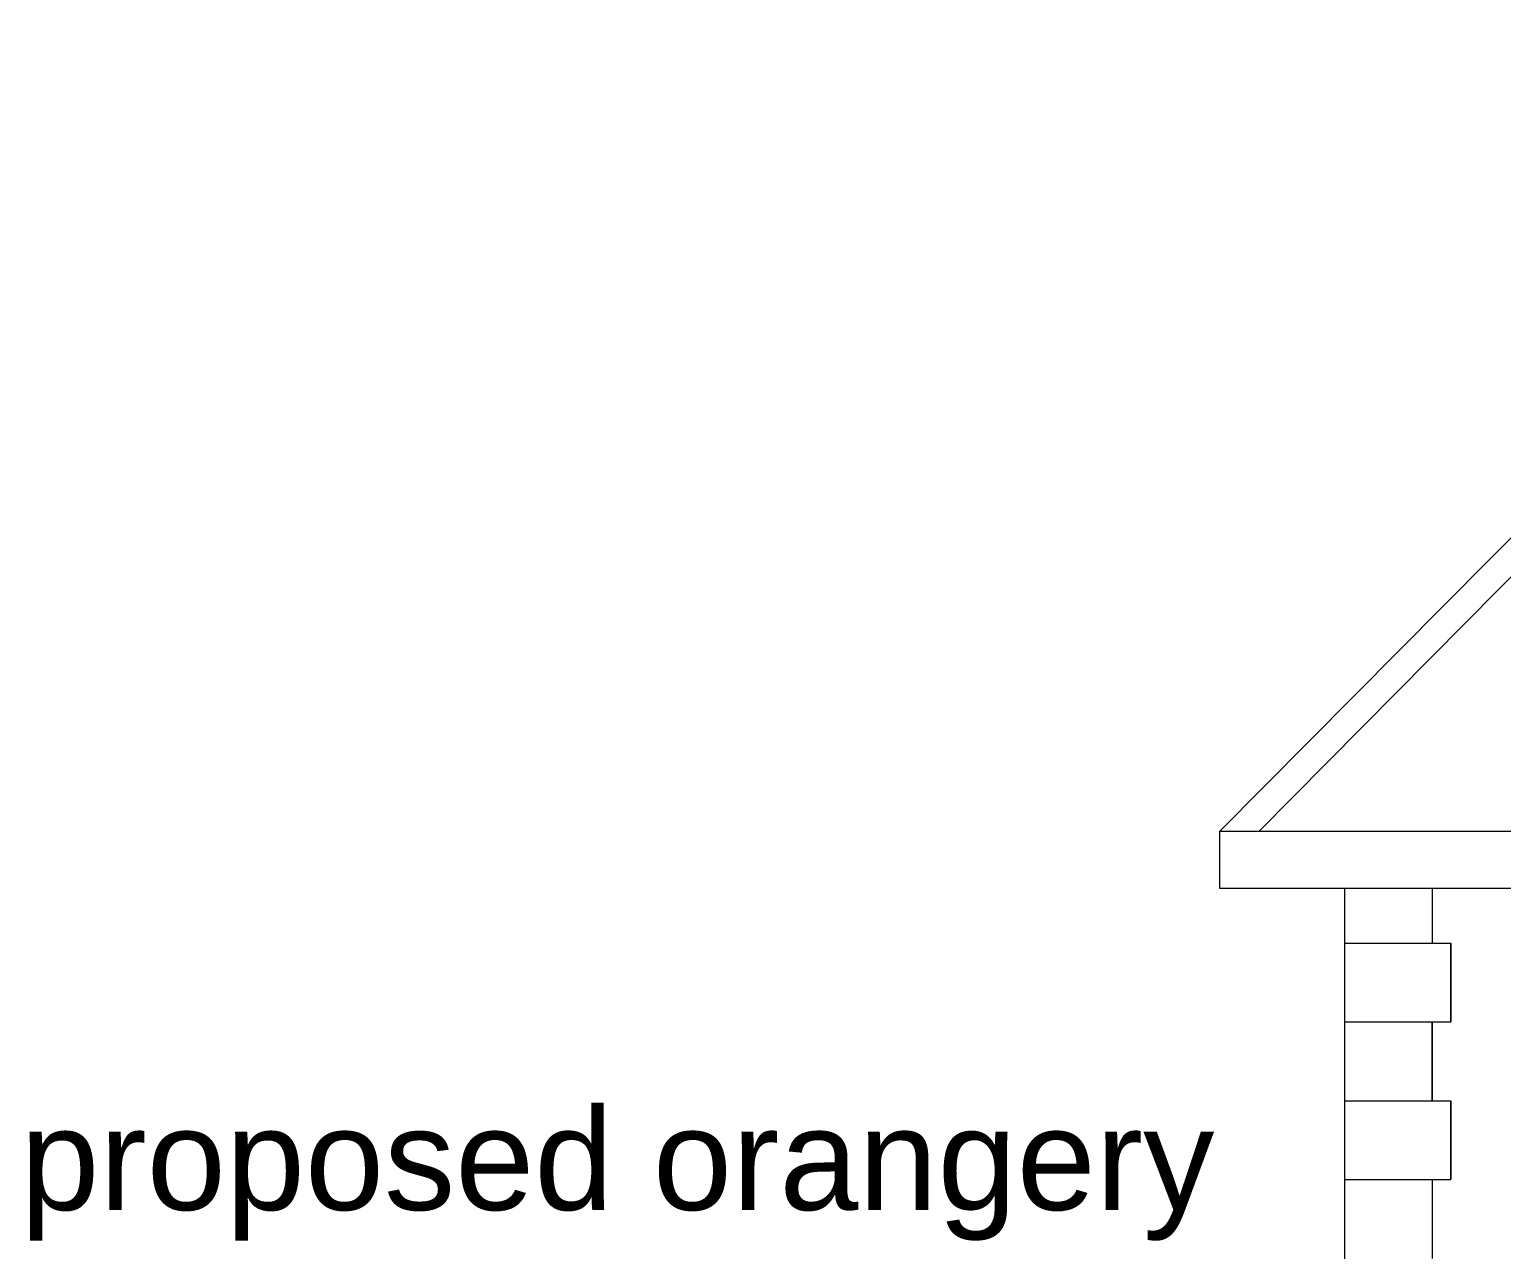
# Model space of a CAD drawing. Header units: millimetres. Extents: x -5841 to 140562, y 1006 to 102310.
# Drawn here: x 65375 to 70730, y 87990 to 92430 of the extents above; entities that cross this region are included whole.
import ezdxf

# ---------------------------------------------------------------- set-up
doc = ezdxf.new("R2010")
doc.units = ezdxf.units.MM
doc.header["$LTSCALE"] = 10
doc.layers.add('PDF17_0', color=7, linetype='Continuous')
doc.layers.add('PDF17_Text', color=7, linetype='Continuous')
doc.styles.add('PDF ArialMT', font='arial.ttf')

msp = doc.modelspace()

# ---------------------------------------------------------------- linework, layer by layer
at = {"layer": 'PDF17_0', "lineweight": 0}
for p, q in [((69703.82503, 89511.01618), (72597.90022, 92430.04029)), ((69847.28135, 89511.01618), (72635.3236, 92330.24459)), ((78099.13795, 89511.01618), (69703.82503, 89511.01618)), ((69703.82503, 89511.01618), (69703.82503, 89305.18756)), ((69703.82503, 89305.18756), (78099.13795, 89305.18756))]:
    msp.add_line(p, q, dxfattribs=at)
for points in [[(70159.1429, 89305.18756), (70159.1429, 87097.20778), (69211.08378, 87097.20778), (69211.08378, 87078.49609), (70159.1429, 87078.49609)], [(70477.24168, 89305.18756), (70477.24168, 89105.59616)], [(70159.1429, 88818.68354), (70477.24168, 88818.68354), (70477.24168, 88531.77091), (70477.24168, 88818.68354), (70545.85122, 88818.68354), (70545.85122, 89105.59616), (70545.85122, 88818.68354)], [(70159.1429, 89105.59616), (70545.85122, 89105.59616)], [(70159.1429, 88531.77091), (70545.85122, 88531.77091)], [(70477.24168, 88244.85829), (70545.85122, 88244.85829), (70545.85122, 88531.77091), (70545.85122, 88244.85829)], [(70159.1429, 88244.85829), (70477.24168, 88244.85829), (70477.24168, 87957.94566)]]:
    msp.add_lwpolyline(points, dxfattribs=at)

# ---------------------------------------------------------------- texts
at = {"layer": 'PDF17_Text', "insert": (65341.72268, 88263.54777), "char_height": 370.4035781, "attachment_point": 4, "style": 'PDF ArialMT'}
msp.add_mtext('proposed orangery', dxfattribs=at)

doc.saveas('drawing.dxf')
